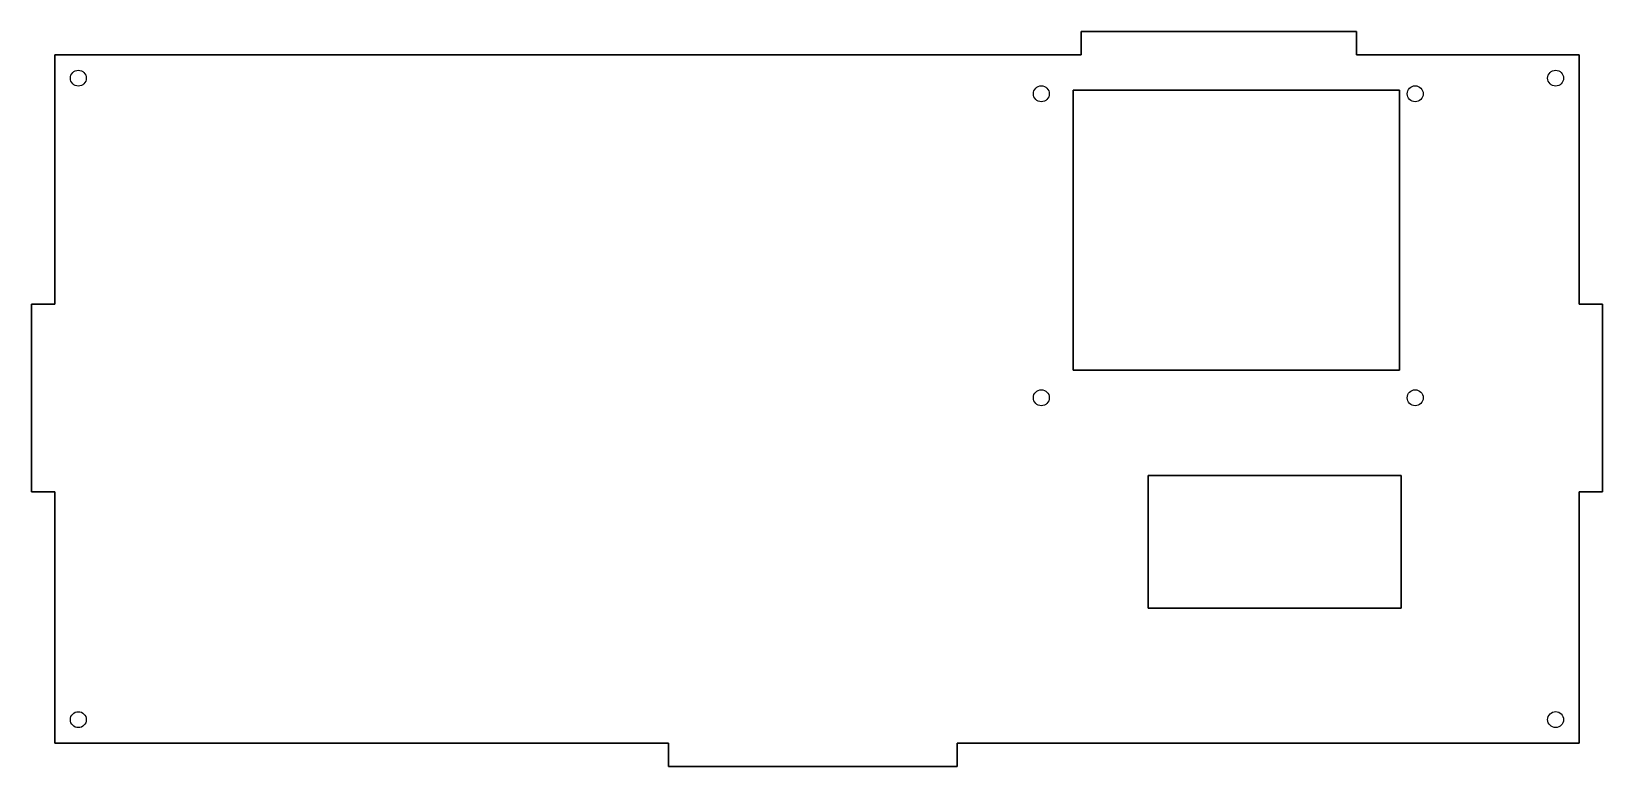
# Model space of a CAD drawing. Header units: millimetres. Extents: x -330 to 5, y -151 to 5.
import ezdxf

# ---------------------------------------------------------------- set-up
doc = ezdxf.new("R2010")
doc.units = ezdxf.units.MM
doc.layers.get('0').update_dxf_attribs({"linetype": 'CONTINUOUS'})

msp = doc.modelspace()

# ---------------------------------------------------------------- linework, layer by layer
for points in [[(-106.58, 0.34), (-325.21, 0.34), (-325.21, -52.77), (-330.21, -52.77), (-330.21, -92.77), (-325.21, -92.77), (-325.21, -146.32), (-194.46, -146.32), (-194.46, -151.32), (-132.96, -151.32), (-132.96, -146.32), (-0.48, -146.31), (-0.48, -92.77), (4.52, -92.77), (4.52, -52.77), (-0.48, -52.77), (-0.48, 0.34), (-47.92, 0.34), (-47.92, 5.34), (-106.58, 5.34)], [(-325.21, -52.77), (-325.21, 0.34), (-106.58, 0.34), (-106.58, 5.34), (-47.92, 5.34), (-47.92, 0.34), (-0.48, 0.34), (-0.48, -52.77), (4.52, -52.77), (4.52, -92.77), (-0.48, -92.77), (-0.48, -146.31), (-132.96, -146.32), (-132.96, -151.32), (-194.46, -151.32), (-194.46, -146.32), (-325.21, -146.32), (-325.21, -92.77), (-330.21, -92.77), (-330.21, -52.77)], [(-38.74, -66.87), (-108.29, -66.87), (-108.29, -7.15), (-38.74, -7.15)], [(-108.29, -66.87), (-38.74, -66.87), (-38.74, -7.15), (-108.29, -7.15)], [(-38.38, -89.26), (-38.38, -117.53), (-92.32, -117.53), (-92.32, -89.26)], [(-38.38, -117.53), (-38.38, -89.26), (-92.32, -89.26), (-92.32, -117.53)]]:
    msp.add_lwpolyline(points, close=True)
for centre in [(-320.21, -4.62), (-320.21, -4.62), (-5.48, -4.62), (-5.48, -4.62), (-115.05, -7.95), (-115.05, -7.95), (-35.4, -7.95), (-35.4, -7.95), (-115.05, -72.72), (-115.05, -72.72), (-35.4, -72.72), (-35.4, -72.72), (-320.21, -141.32), (-320.21, -141.32), (-5.48, -141.31), (-5.48, -141.31)]:
    msp.add_circle(centre, 1.7)

doc.saveas('drawing.dxf')
